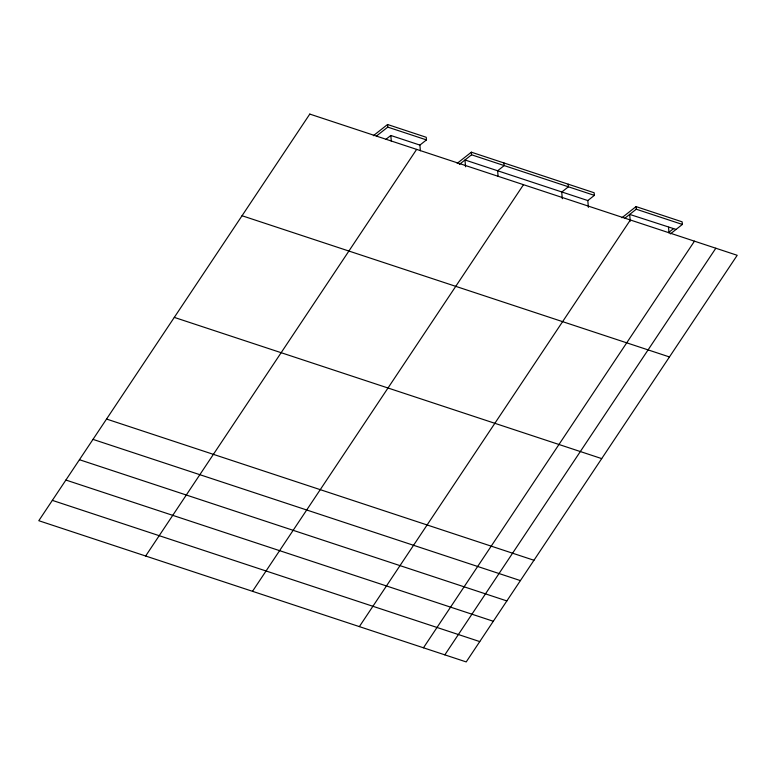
<?xml version="1.0" encoding="UTF-8"?>
<svg xmlns="http://www.w3.org/2000/svg" width="776" height="776" viewBox="0 0 776 776"><rect width="100%" height="100%" fill="white"/><g stroke="black" fill="none" stroke-linecap="round" stroke-linejoin="round"><path stroke-width="1.16" d="M145.655 556.004L416.644 149.39M252.501 591.312L523.499 184.688M359.356 626.61L630.345 219.996M423.463 647.795L694.462 241.171M444.832 654.857L715.831 248.233M373.353 135.703L387.554 124.499L426.247 137.284L426.47 139.903L419.903 145.083L420.369 150.748M376.409 136.081L387.767 127.119L387.554 124.499M386.079 139.214L390.823 135.48L419.903 145.083M457.171 163.358L471.342 152.183L594.164 192.758L594.377 195.377L587.81 200.557L588.383 207.357M459.324 164.454L471.556 154.802L471.342 152.183M561.843 191.982L568.41 186.803L568.187 184.174M621.877 217.775L636.048 206.6L682.143 221.829L682.366 224.448L670.367 233.916M624.971 218.124L636.262 209.219L636.048 206.6M668.893 232.286L673.626 228.551M630.267 221.189L629.695 214.399L676.061 229.424M387.767 127.119L426.47 139.903M471.556 154.802L594.377 195.377M636.262 209.219L682.366 224.448M587.81 200.557L464.989 159.982L465.561 166.772M242.044 215.738L669.455 356.95M174.299 317.394L601.701 458.606M106.545 419.05L533.956 560.262M92.994 439.381L520.405 580.593M79.453 459.712L506.854 600.925M65.902 480.043L493.303 621.256M52.351 500.375L479.752 641.587M668.534 227.232L669.009 232.887M561.727 191.944L562.29 198.734M503.983 162.96L504.196 165.589L497.629 170.769L498.105 176.424M390.823 135.48L391.288 141.135M309.789 114.082L38.8 520.706L466.211 661.918L737.2 255.294L309.789 114.082"/></g></svg>
